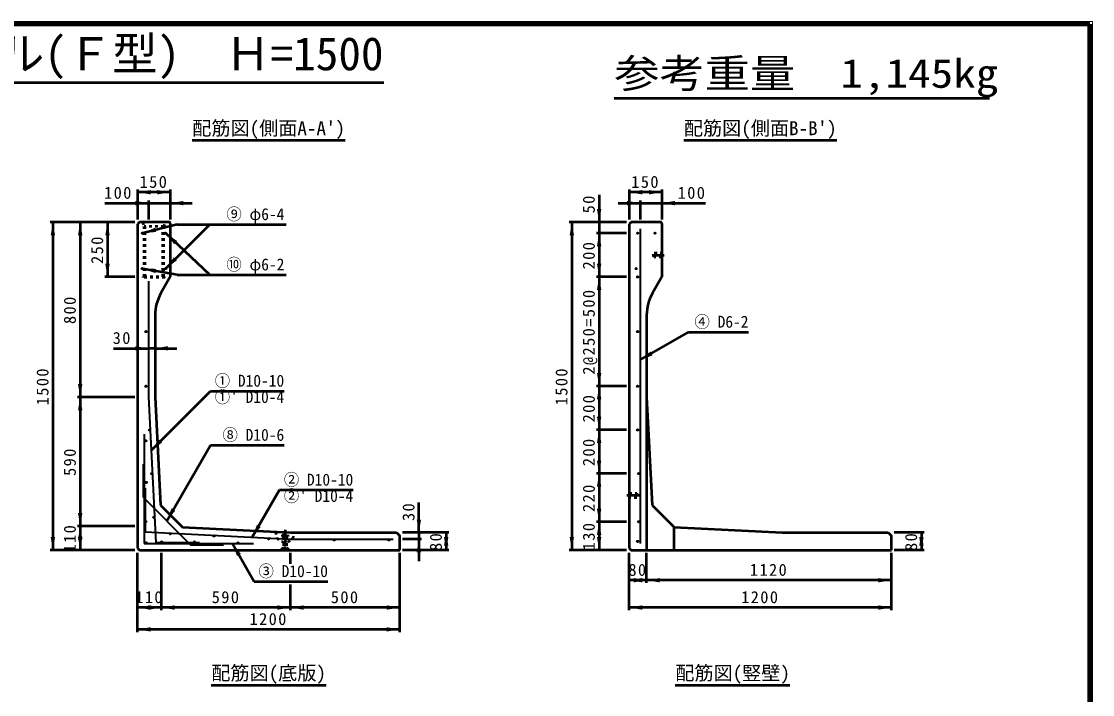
# Model space of a CAD drawing. Units: millimetres, scale not verified, with parts at other scales. Extents: x 100 to 4105, y 100 to 2870.
# Drawn here: x 2144 to 4105, y 1638 to 2870 of the extents above; entities that cross this region are included whole.
import ezdxf
from ezdxf.enums import TextEntityAlignment as Align

# ---------------------------------------------------------------- set-up
doc = ezdxf.new("R2010")
doc.units = ezdxf.units.MM
doc.header["$LTSCALE"] = 5
doc.linetypes.add('USER2', pattern=[13.4, 10, -1.2, 1, -1.2])
doc.linetypes.add('USER3', pattern=[2.2, 1, -1.2])
doc.layers.add('V-nasSTD', color=7, linetype='Continuous', lineweight=50)
doc.styles.add('ＭＳ ゴシック', font='')
doc.styles.get('ＭＳ ゴシック').set_extended_font_data('MS Gothic')

msp = doc.modelspace()

# ---------------------------------------------------------------- hatches: boundary and pattern name
at = {"layer": 'V-nasSTD'}
for points in [[(2380.672, 2557.468), (2380.672, 2553.468), (2356.672, 2557.468), (2380.672, 2561.468)], [(2392.672, 2557.468), (2392.672, 2561.468), (2416.672, 2557.468), (2392.672, 2553.468)], [(3280.672, 2557.468), (3280.672, 2553.468), (3256.672, 2557.468), (3280.672, 2561.468)], [(3292.672, 2557.468), (3292.672, 2561.468), (3316.672, 2557.468), (3292.672, 2553.468)], [(2352.672, 2537.468), (2352.672, 2541.468), (2376.672, 2537.468), (2352.672, 2533.468)], [(2440.672, 2537.468), (2440.672, 2533.468), (2416.672, 2537.468), (2440.672, 2541.468)], [(3252.672, 2537.468), (3252.672, 2541.468), (3276.672, 2537.468), (3252.672, 2533.468)], [(3340.672, 2537.468), (3340.672, 2533.468), (3316.672, 2537.468), (3340.672, 2541.468)], [(3201.672, 2526.468), (3205.672, 2526.468), (3201.672, 2502.468), (3197.672, 2526.468)], [(2201.672, 2478.468), (2197.672, 2478.468), (2201.672, 2502.468), (2205.672, 2478.468)], [(2251.672, 2478.468), (2247.672, 2478.468), (2251.672, 2502.468), (2255.672, 2478.468)], [(2301.672, 2478.468), (2297.672, 2478.468), (2301.672, 2502.468), (2305.672, 2478.468)], [(2389.712, 2488.61), (2390.687, 2484.73), (2366.436, 2482.761), (2388.737, 2492.489)], [(3151.672, 2478.468), (3147.672, 2478.468), (3151.672, 2502.468), (3155.672, 2478.468)], [(2426.436, 2465.211), (2423.696, 2462.296), (2408.946, 2481.647), (2429.175, 2468.126)], [(3201.672, 2458.468), (3197.672, 2458.468), (3201.672, 2482.468), (3205.672, 2458.468)], [(2425.899, 2435.479), (2428.726, 2432.649), (2408.921, 2418.516), (2423.072, 2438.309)], [(2301.672, 2426.468), (2305.672, 2426.468), (2301.672, 2402.468), (2297.672, 2426.468)], [(2390.091, 2413.303), (2389.398, 2409.363), (2366.454, 2417.46), (2390.784, 2417.242)], [(3201.672, 2426.468), (3205.672, 2426.468), (3201.672, 2402.468), (3197.672, 2426.468)], [(3201.672, 2378.468), (3197.672, 2378.468), (3201.672, 2402.468), (3205.672, 2378.468)], [(2352.672, 2271.78), (2352.672, 2275.78), (2376.672, 2271.78), (2352.672, 2267.78)], [(2412.672, 2271.78), (2412.672, 2267.78), (2388.672, 2271.78), (2412.672, 2275.78)], [(3297.456, 2262.468), (3299.456, 2259.004), (3276.672, 2250.468), (3295.456, 2265.932)], [(3201.672, 2226.468), (3205.672, 2226.468), (3201.672, 2202.468), (3197.672, 2226.468)], [(2251.672, 2206.468), (2255.672, 2206.468), (2251.672, 2182.468), (2247.672, 2206.468)], [(3201.672, 2178.468), (3197.672, 2178.468), (3201.672, 2202.468), (3205.672, 2178.468)], [(2251.672, 2158.468), (2247.672, 2158.468), (2251.672, 2182.468), (2255.672, 2158.468)], [(3201.672, 2146.468), (3205.672, 2146.468), (3201.672, 2122.468), (3197.672, 2146.468)], [(3201.672, 2098.468), (3197.672, 2098.468), (3201.672, 2122.468), (3205.672, 2098.468)], [(2398.597, 2102.002), (2401.425, 2099.173), (2381.626, 2085.031), (2395.768, 2104.83)], [(3201.672, 2066.468), (3205.672, 2066.468), (3201.672, 2042.468), (3197.672, 2066.468)], [(3201.672, 2018.468), (3197.672, 2018.468), (3201.672, 2042.468), (3205.672, 2018.468)], [(2251.672, 1970.468), (2255.672, 1970.468), (2251.672, 1946.468), (2247.672, 1970.468)], [(2422.251, 1976.832), (2425.715, 1974.832), (2410.251, 1956.048), (2418.787, 1978.832)], [(3201.672, 1978.468), (3205.672, 1978.468), (3201.672, 1954.468), (3197.672, 1978.468)], [(2251.672, 1922.468), (2247.672, 1922.468), (2251.672, 1946.468), (2255.672, 1922.468)], [(2578.672, 1946.812), (2582.136, 1944.812), (2566.672, 1926.028), (2575.208, 1948.812)], [(2871.672, 1958.468), (2875.672, 1958.468), (2871.672, 1934.468), (2867.672, 1958.468)], [(3201.672, 1930.468), (3197.672, 1930.468), (3201.672, 1954.468), (3205.672, 1930.468)], [(2201.672, 1926.468), (2205.672, 1926.468), (2201.672, 1902.468), (2197.672, 1926.468)], [(2251.672, 1926.468), (2255.672, 1926.468), (2251.672, 1902.468), (2247.672, 1926.468)], [(2871.672, 1898.468), (2867.672, 1898.468), (2871.672, 1922.468), (2875.672, 1898.468)], [(2921.672, 1910.468), (2917.672, 1910.468), (2921.672, 1934.468), (2925.672, 1910.468)], [(2921.672, 1926.468), (2925.672, 1926.468), (2921.672, 1902.468), (2917.672, 1926.468)], [(3151.672, 1926.468), (3155.672, 1926.468), (3151.672, 1902.468), (3147.672, 1926.468)], [(3201.672, 1926.468), (3205.672, 1926.468), (3201.672, 1902.468), (3197.672, 1926.468)], [(3791.672, 1910.468), (3787.672, 1910.468), (3791.672, 1934.468), (3795.672, 1910.468)], [(3791.672, 1926.468), (3795.672, 1926.468), (3791.672, 1902.468), (3787.672, 1926.468)], [(2542.3, 1893.684), (2538.836, 1891.684), (2530.3, 1914.468), (2545.764, 1895.684)], [(3280.672, 1847.468), (3280.672, 1843.468), (3256.672, 1847.468), (3280.672, 1851.468)], [(3264.672, 1847.468), (3264.672, 1851.468), (3288.672, 1847.468), (3264.672, 1843.468)], [(3312.672, 1847.468), (3312.672, 1843.468), (3288.672, 1847.468), (3312.672, 1851.468)], [(3712.672, 1847.468), (3712.672, 1851.468), (3736.672, 1847.468), (3712.672, 1843.468)], [(2380.672, 1797.468), (2380.672, 1793.468), (2356.672, 1797.468), (2380.672, 1801.468)], [(2376.672, 1797.468), (2376.672, 1801.468), (2400.672, 1797.468), (2376.672, 1793.468)], [(2424.672, 1797.468), (2424.672, 1793.468), (2400.672, 1797.468), (2424.672, 1801.468)], [(2612.672, 1797.468), (2612.672, 1801.468), (2636.672, 1797.468), (2612.672, 1793.468)], [(2660.672, 1797.468), (2660.672, 1793.468), (2636.672, 1797.468), (2660.672, 1801.468)], [(2812.672, 1797.468), (2812.672, 1801.468), (2836.672, 1797.468), (2812.672, 1793.468)], [(3280.672, 1797.468), (3280.672, 1793.468), (3256.672, 1797.468), (3280.672, 1801.468)], [(3712.672, 1797.468), (3712.672, 1801.468), (3736.672, 1797.468), (3712.672, 1793.468)], [(2380.672, 1757.468), (2380.672, 1753.468), (2356.672, 1757.468), (2380.672, 1761.468)], [(2812.672, 1757.468), (2812.672, 1761.468), (2836.672, 1757.468), (2812.672, 1753.468)]]:
    msp.add_hatch(color=256, dxfattribs=at).paths.add_polyline_path(points)

# ---------------------------------------------------------------- linework, layer by layer
at = {"layer": 'V-nasSTD', "lineweight": 100}
for p, q in [((4100, 2865), (105, 2865)), ((4100, 105), (4100, 2865))]:
    msp.add_line(p, q, dxfattribs=at)
at = {"layer": 'V-nasSTD'}
for p, q in [((1397.476, 2758.465), (2807.524, 2758.465)), ((3229.369, 2729.328), (3916.169, 2729.328)), ((2456.672, 2652.468), (2736.672, 2652.468)), ((3356.672, 2652.468), (3636.672, 2652.468)), ((2356.672, 2562.468), (2356.672, 2507.468)), ((2416.672, 2557.468), (2356.672, 2557.468)), ((2416.672, 2562.468), (2416.672, 2507.468)), ((3201.672, 2552.468), (3201.672, 2502.468)), ((3256.672, 2562.468), (3256.672, 2507.468)), ((3316.672, 2557.468), (3256.672, 2557.468)), ((3316.672, 2562.468), (3316.672, 2507.468)), ((2296.672, 2537.468), (2376.672, 2537.468)), ((2376.672, 2542.468), (2376.672, 2507.468)), ((2376.672, 2537.468), (2416.672, 2537.468)), ((2416.672, 2537.468), (2456.672, 2537.468)), ((3236.672, 2537.468), (3276.672, 2537.468)), ((3276.672, 2542.468), (3276.672, 2507.468)), ((3276.672, 2537.468), (3316.672, 2537.468)), ((3316.672, 2537.468), (3396.672, 2537.468)), ((2351.672, 2502.468), (2196.672, 2502.468)), ((2201.672, 2502.468), (2201.672, 1902.468)), ((2251.672, 2502.468), (2251.672, 2182.468)), ((2301.672, 2502.468), (2301.672, 2402.468)), ((2360.272, 2502.468), (2356.672, 2498.868)), ((2356.672, 2498.868), (2356.672, 1906.068)), ((2414.672, 2502.468), (2360.272, 2502.468)), ((2428.946, 2498.468), (2366.436, 2482.761)), ((2488.946, 2498.468), (2408.921, 2418.516)), ((2416.672, 2500.468), (2416.672, 2402.468)), ((2428.946, 2498.468), (2628.946, 2498.468)), ((3251.672, 2502.468), (3146.672, 2502.468)), ((3151.672, 2502.468), (3151.672, 1902.468)), ((3201.672, 2502.468), (3201.672, 2482.468)), ((3260.272, 2502.468), (3256.672, 2498.868)), ((3256.672, 2498.868), (3256.672, 1906.068)), ((3314.672, 2502.468), (3260.272, 2502.468)), ((3316.672, 2500.468), (3316.672, 2402.468)), ((2488.946, 2406.468), (2408.946, 2481.647)), ((3251.672, 2482.468), (3196.672, 2482.468)), ((3201.672, 2482.468), (3201.672, 2402.468)), ((2428.946, 2406.468), (2366.454, 2417.46)), ((2351.672, 2402.468), (2296.672, 2402.468)), ((2416.672, 2402.468), (2399.39, 2372.535)), ((2428.946, 2406.468), (2628.946, 2406.468)), ((3251.672, 2402.468), (3196.672, 2402.468)), ((3201.672, 2402.468), (3201.672, 2202.468)), ((3316.672, 2402.468), (3299.39, 2372.535)), ((2388.672, 2332.535), (2388.672, 2182.468)), ((3288.672, 2332.535), (3288.672, 1902.468)), ((3276.672, 2250.468), (3365.163, 2301.559)), ((3365.163, 2301.559), (3475.163, 2301.559)), ((2312.672, 2271.78), (2376.672, 2271.78)), ((2388.672, 2271.78), (2376.672, 2271.78)), ((2388.672, 2271.78), (2428.672, 2271.78)), ((3251.672, 2202.468), (3196.672, 2202.468)), ((3201.672, 2202.468), (3201.672, 2122.468)), ((2351.672, 2182.468), (2246.672, 2182.468)), ((2251.672, 2182.468), (2251.672, 1946.468)), ((2381.626, 2085.031), (2490.251, 2193.656)), ((2388.672, 2182.468), (2398.736, 1984.533)), ((2490.251, 2193.656), (2625.251, 2193.656)), ((3288.672, 2182.468), (3298.736, 1984.533)), ((3251.672, 2122.468), (3196.672, 2122.468)), ((3201.672, 2122.468), (3201.672, 2042.468)), ((2410.251, 1956.048), (2490.251, 2094.612)), ((2490.251, 2094.612), (2625.251, 2094.612)), ((3251.672, 2042.468), (3196.672, 2042.468)), ((3201.672, 2042.468), (3201.672, 1954.468)), ((2566.672, 1926.028), (2616.672, 2012.63)), ((2616.672, 2012.63), (2751.672, 2012.63)), ((2398.736, 1984.533), (2438.736, 1944.533)), ((2871.672, 1934.468), (2871.672, 1989.468)), ((3298.736, 1984.533), (3338.736, 1944.533)), ((2351.672, 1946.468), (2246.672, 1946.468)), ((2251.672, 1946.468), (2251.672, 1902.468)), ((2438.736, 1944.533), (2636.672, 1934.468)), ((3251.672, 1954.468), (3196.672, 1954.468)), ((3201.672, 1954.468), (3201.672, 1902.468)), ((3338.736, 1944.533), (3536.672, 1934.468)), ((3338.736, 1902.468), (3338.736, 1944.533)), ((2636.672, 1934.468), (2830.672, 1934.468)), ((2830.672, 1934.468), (2836.672, 1928.468)), ((2836.672, 1902.468), (2836.672, 1928.468)), ((2926.672, 1934.468), (2841.672, 1934.468)), ((2876.672, 1922.468), (2841.672, 1922.468)), ((2871.672, 1934.468), (2871.672, 1922.468)), ((2871.672, 1922.468), (2871.672, 1882.468)), ((2921.672, 1934.468), (2921.672, 1902.468)), ((3536.672, 1934.468), (3730.672, 1934.468)), ((3730.672, 1934.468), (3736.672, 1928.468)), ((3736.672, 1902.468), (3736.672, 1928.468)), ((3796.672, 1934.468), (3741.672, 1934.468)), ((3791.672, 1934.468), (3791.672, 1902.468)), ((2351.672, 1902.468), (2196.672, 1902.468)), ((2356.672, 1906.068), (2360.272, 1902.468)), ((2360.272, 1902.468), (2836.672, 1902.468)), ((2530.3, 1914.468), (2570.3, 1845.186)), ((2926.672, 1902.468), (2841.672, 1902.468)), ((3251.672, 1902.468), (3146.672, 1902.468)), ((3256.672, 1906.068), (3260.272, 1902.468)), ((3260.272, 1902.468), (3736.672, 1902.468)), ((3796.672, 1902.468), (3741.672, 1902.468)), ((2356.672, 1752.468), (2356.672, 1897.468)), ((2400.672, 1792.468), (2400.672, 1897.468)), ((2636.672, 1877.468), (2636.672, 1897.468)), ((2836.672, 1752.468), (2836.672, 1897.468)), ((3256.672, 1792.468), (3256.672, 1897.468)), ((3288.672, 1842.468), (3288.672, 1897.468)), ((3736.672, 1792.468), (3736.672, 1897.468)), ((2570.3, 1845.186), (2705.3, 1845.186)), ((3288.672, 1847.468), (3256.672, 1847.468)), ((3288.672, 1847.468), (3256.672, 1847.468)), ((3736.672, 1847.468), (3288.672, 1847.468)), ((2636.672, 1792.468), (2636.672, 1839.468)), ((2400.672, 1797.468), (2356.672, 1797.468)), ((2636.672, 1797.468), (2400.672, 1797.468)), ((2836.672, 1797.468), (2636.672, 1797.468)), ((3736.672, 1797.468), (3256.672, 1797.468)), ((2836.672, 1757.468), (2356.672, 1757.468)), ((2491.672, 1655.468), (2701.672, 1655.468)), ((3341.072, 1655.468), (3551.072, 1655.468))]:
    msp.add_line(p, q, dxfattribs=at)
at = {"layer": 'V-nasSTD', "linetype": 'USER3'}
for p, q in [((2365.672, 2502.468), (2368.672, 2494.468)), ((2368.672, 2402.468), (2368.672, 2494.468)), ((2404.672, 2494.468), (2368.672, 2494.468)), ((2370.672, 2402.468), (2370.672, 2494.468)), ((2402.672, 2402.468), (2402.672, 2494.468)), ((2404.672, 2494.468), (2407.672, 2502.468)), ((2404.672, 2402.468), (2404.672, 2494.468)), ((3302.672, 2438.468), (3302.672, 2446.468)), ((3302.672, 2446.468), (3316.672, 2446.468)), ((3316.672, 2438.468), (3302.672, 2438.468)), ((2406.672, 2402.468), (2366.672, 2402.468)), ((2366.672, 2401.668), (2366.672, 2402.468)), ((2406.672, 2401.668), (2366.672, 2401.668)), ((2406.672, 2401.668), (2406.672, 2402.468)), ((3256.672, 2006.468), (3270.672, 2006.468)), ((3270.672, 2006.468), (3270.672, 1998.468)), ((3270.672, 1998.468), (3256.672, 1998.468)), ((2621.672, 1930.468), (2631.672, 1930.468)), ((2621.672, 1930.468), (2621.672, 1927.668)), ((2621.672, 1927.668), (2623.872, 1926.468)), ((2621.672, 1927.668), (2631.672, 1927.668)), ((2623.872, 1926.468), (2623.872, 1906.468)), ((2623.872, 1926.468), (2629.472, 1926.468)), ((2629.472, 1926.468), (2631.672, 1927.668)), ((2629.472, 1926.468), (2629.472, 1906.468)), ((2631.672, 1930.468), (2631.672, 1927.668)), ((2619.672, 1904.468), (2623.872, 1906.468)), ((2619.672, 1904.468), (2619.672, 1903.268)), ((2619.672, 1904.468), (2633.672, 1904.468)), ((2619.672, 1903.268), (2633.672, 1903.268)), ((2623.872, 1906.468), (2629.472, 1906.468)), ((2629.472, 1906.468), (2633.672, 1904.468)), ((2633.672, 1904.468), (2633.672, 1903.268))]:
    msp.add_line(p, q, dxfattribs=at)
at = {"layer": 'V-nasSTD', "lineweight": 35}
for p, q in [((3276.672, 2490.468), (3276.672, 1914.468)), ((2376.672, 2394.468), (2376.672, 2182.468)), ((2376.672, 2182.468), (2390.197, 1916.468)), ((2368.672, 2114.468), (2368.672, 1914.468)), ((2366.672, 2059.627), (2366.672, 1999.627)), ((2370.672, 2015.994), (2370.672, 1935.994)), ((2366.672, 1999.627), (2453.83, 1912.468)), ((2370.672, 1935.994), (2636.672, 1922.468)), ((2636.672, 1922.468), (2824.672, 1922.468)), ((2368.672, 1914.468), (2568.672, 1914.468)), ((2390.197, 1916.468), (2470.197, 1916.468)), ((2453.83, 1912.468), (2513.83, 1912.468))]:
    msp.add_line(p, q, dxfattribs=at)
at = {"layer": 'V-nasSTD', "linetype": 'USER2'}
for p, q in [((3298.672, 2442.468), (3320.672, 2442.468)), ((3274.672, 2002.468), (3252.672, 2002.468)), ((2626.672, 1939.468), (2626.672, 1909.468))]:
    msp.add_line(p, q, dxfattribs=at)
at = {"layer": 'V-nasSTD', "lineweight": 13}
msp.add_lwpolyline([(100, 100), (100, 2870), (4105, 2870), (4105, 100)], close=True, dxfattribs=at)
at = {"layer": 'V-nasSTD', "lineweight": 35}
for centre in [(2365.272, 2482.468), (2408.072, 2482.468), (3272.072, 2482.468), (3303.872, 2482.468), (2365.272, 2417.668), (2408.072, 2417.668), (3269.472, 2417.668), (3272.072, 2402.468), (2372.072, 2302.468), (3272.072, 2302.468), (2372.072, 2202.468), (3272.072, 2202.468), (2378.523, 2122.468), (3272.072, 2122.468), (2372.072, 2102.468), (2382.59, 2042.468), (3274.272, 2042.468), (2372.672, 2026.468), (2386.658, 1962.468), (2371.872, 1954.468), (3274.272, 1954.468), (2416.672, 1932.455), (2496.672, 1928.387), (2596.672, 1923.302), (2716.672, 1921.268), (2816.672, 1921.268), (2372.672, 1915.668), (2400.977, 1917.668), (2460.977, 1917.668), (2540.672, 1915.668), (3272.072, 1918.468)]:
    msp.add_circle(centre, 1.2, dxfattribs=at)
at = {"layer": 'V-nasSTD'}
for centre, radius, start, end in [((2414.672, 2500.468), 2, 0, 90), ((3314.672, 2500.468), 2, 0, 90), ((2468.672, 2332.535), 80, 150, 180), ((3368.672, 2332.535), 80, 150, 180)]:
    msp.add_arc(centre, radius, start, end, dxfattribs=at)
at = {"layer": 'V-nasSTD', "linetype": 'USER3'}
msp.add_arc((2626.672, 1934.468), 17.2, 175.3973, 0, dxfattribs=at)

# ---------------------------------------------------------------- texts
at = {"layer": 'V-nasSTD', "style": 'ＭＳ ゴシック'}
for s, height, p in [('1ｓｔタッチウォール(Ｆ型)  Ｈ=1500', 60.81, (2102.5, 2841.409)), ("配筋図(側面A-A')", 25.66, (2596.672, 2687.468)), ("配筋図(側面B-B')", 25.66, (3496.672, 2687.468)), ('配筋図(底版)', 25.66, (2596.672, 1690.468)), ('配筋図(竪壁)', 25.66, (3446.072, 1690.468))]:
    msp.add_text(s, height=height, dxfattribs=at).set_placement(p, align=Align.TOP_CENTER)
at = {"layer": 'V-nasSTD', "style": 'ＭＳ ゴシック', "width": 1.15}
msp.add_text('参考重量\u30001,145kg', height=52.79, dxfattribs=at).set_placement((3229.369, 2801.328), align=Align.TOP_LEFT)
at = {"layer": 'V-nasSTD', "style": 'ＭＳ ゴシック', "width": 0.95}
for s, p in [('⑨ φ6-4', (2572.31, 2528.276)), ('⑩ φ6-2', (2572.31, 2436.276)), ('④ D6-2', (3425.607, 2331.367)), ('① D10-10', (2561.536, 2223.464)), ("①' D10-4", (2561.536, 2193.656)), ('⑧ D10-6', (2568.616, 2124.42)), ('② D10-10', (2687.957, 2042.438)), ("②' D10-4", (2687.957, 2012.63)), ('③ D10-10', (2641.585, 1874.994))]:
    msp.add_text(s, height=21.85, dxfattribs=at).set_placement(p, align=Align.TOP_CENTER)
at = {"layer": 'V-nasSTD', "char_height": 21.99, "attachment_point": 2, "style": 'ＭＳ ゴシック'}
for s, insert in [('\\T1.17;150', (2386.672, 2587.468)), ('\\T1.17;150', (3286.672, 2587.468)), ('\\T1.17;100', (2321.672, 2567.468)), ('\\T1.17;100', (3371.672, 2567.468)), ('\\T1.17;30', (2328.671, 2301.78)), ('\\T1.17;80', (3272.671, 1877.468)), ('\\T1.17;1120', (3512.672, 1877.468)), ('\\T1.17;110', (2378.672, 1827.468)), ('\\T1.17;590', (2518.672, 1827.468)), ('\\T1.17;500', (2736.672, 1827.468)), ('\\T1.17;1200', (3496.672, 1827.468)), ('\\T1.17;1200', (2596.672, 1787.468))]:
    msp.add_mtext(s, dxfattribs=dict(at, insert=insert))
at = {"layer": 'V-nasSTD', "char_height": 21.99, "attachment_point": 2, "rotation": 90, "style": 'ＭＳ ゴシック'}
for s, insert in [('\\T1.17;50', (3171.672, 2536.218)), ('\\T1.17;250', (2271.672, 2452.468)), ('\\T1.17;200', (3171.672, 2442.468)), ('\\T1.17;2@250=500', (3171.672, 2302.468)), ('\\T1.17;800', (2221.672, 2342.468)), ('\\T1.17;1500', (2171.672, 2202.468)), ('\\T1.17;1500', (3121.672, 2202.468)), ('\\T1.17;200', (3171.672, 2162.468)), ('\\T1.17;200', (3171.672, 2082.468)), ('\\T1.17;590', (2221.672, 2064.468)), ('\\T1.17;220', (3171.672, 1998.468)), ('\\T1.17;30', (2841.672, 1973.218)), ('\\T1.17;110', (2221.672, 1924.468)), ('\\T1.17;130', (3171.672, 1928.468)), ('\\T1.17;80', (2891.672, 1918.468)), ('\\T1.17;80', (3761.672, 1918.468))]:
    msp.add_mtext(s, dxfattribs=dict(at, insert=insert))

doc.saveas('drawing.dxf')
